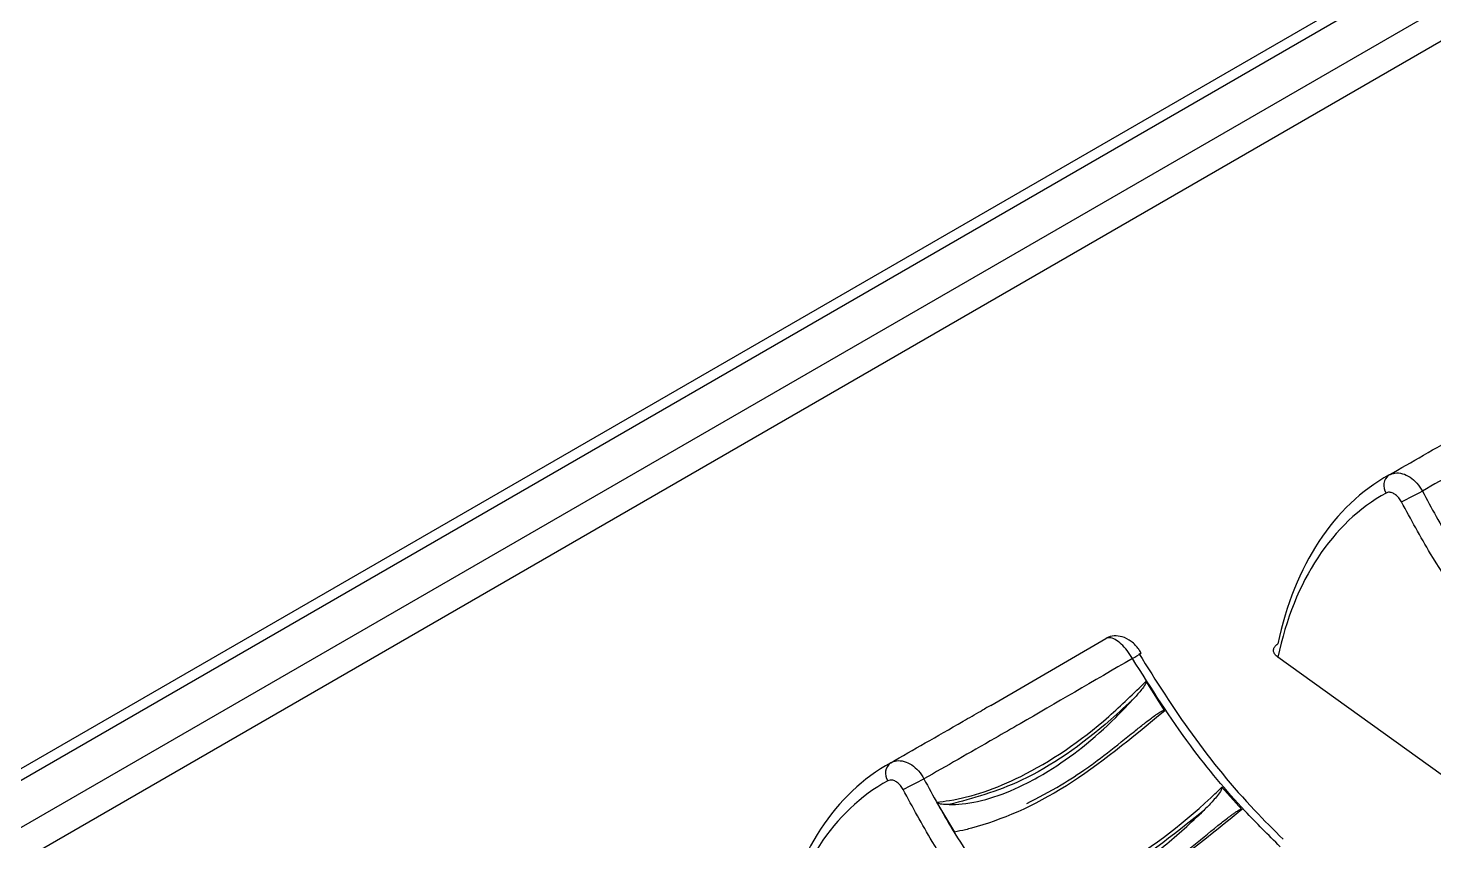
# Model space of a CAD drawing. Header units: inches. Extents: x 1.2 to 43.4, y 1.7 to 28.6.
# Drawn here: x 5.441 to 6.815, y 16.098 to 16.892 of the extents above; entities that cross this region are included whole.
import ezdxf

# ---------------------------------------------------------------- set-up
doc = ezdxf.new("R2010")
doc.units = ezdxf.units.IN
doc.header["$MEASUREMENT"] = 0

msp = doc.modelspace()

# ---------------------------------------------------------------- linework, layer by layer
for p, q in [((12.2883, 20.1138), (1.9681, 14.1561)), ((1.9331, 14.1474), (12.2427, 20.0989)), ((12.3238, 20.0882), (2.0037, 14.1305)), ((12.3361, 20.0625), (2.016, 14.1048)), ((6.3823, 16.2304), (6.4948, 16.2958)), ((6.9071, 16.1018), (6.6629, 16.2774)), ((6.5523, 16.2252), (6.534, 16.254)), ((6.6278, 16.1287), (6.6082, 16.1504)), ((6.3293, 16.1358), (6.3467, 16.1065))]:
    msp.add_line(p, q)
for centre, radius, start, end in [((6.7795, 16.4452), 0.0131, 127.1629, 213.8885), ((6.1842, 17.6154), 1.3291, 296.8121, 297.8002), ((6.5011, 16.3142), 0.0428, 297.3118, 310.9942), ((6.2924, 16.164), 0.0131, 127.1632, 213.8887), ((5.6971, 17.3341), 1.3289, 296.812, 297.8003)]:
    msp.add_arc(centre, radius, start, end)
for centre, major_axis, ratio, start_param, end_param in [((7.0035, 16.0232), (-0.2278, 0.4346), 0.609477, 0.015514, 0.635757), ((6.9935, 16.018), (-0.2206, 0.4222), 0.610422, 0.01635, 0.636592), ((6.5164, 15.742), (-0.2278, 0.4346), 0.609477, 0.015514, 0.635757), ((6.5063, 15.7368), (-0.2206, 0.4222), 0.610422, 0.01635, 0.636592)]:
    msp.add_ellipse(centre, major_axis=major_axis, ratio=ratio, start_param=start_param, end_param=end_param)
for points, knots in [([(7.0078, 16.5574), (6.9698, 16.5353), (6.9224, 16.5076), (6.8545, 16.4686), (6.8259, 16.4523), (6.8041, 16.4398)], [0, 0, 0, 0, 0.481828, 0.603063, 1, 1, 1, 1]), ([(6.7716, 16.4556), (6.7937, 16.4683), (6.8206, 16.4836), (6.854, 16.5028), (6.8599, 16.5061)], [0, 0, 0, 0, 0.824174, 1, 1, 1, 1]), ([(6.7716, 16.4556), (6.7734, 16.4564), (6.7774, 16.458), (6.7846, 16.4573), (6.7922, 16.4538), (6.7991, 16.4478), (6.8024, 16.4425), (6.8041, 16.4398)], [0, 0, 0, 0, 0.178685, 0.389449, 0.593999, 0.796182, 1, 1, 1, 1]), ([(6.7837, 16.4293), (6.7829, 16.4306), (6.7813, 16.4333), (6.778, 16.4364), (6.7745, 16.4383), (6.7712, 16.4389), (6.7695, 16.4382), (6.7687, 16.4379)], [0, 0, 0, 0, 0.200892, 0.401607, 0.606554, 0.819261, 1, 1, 1, 1]), ([(6.8041, 16.4398), (6.813, 16.4232), (6.8349, 16.383), (6.8764, 16.3229), (6.9144, 16.278), (6.9367, 16.2556), (6.9408, 16.2515)], [0, 0, 0, 0, 0.2363914, 0.5747043, 0.9228292, 1, 1, 1, 1]), ([(6.9257, 16.2343), (6.9211, 16.2389), (6.8982, 16.2618), (6.8586, 16.3084), (6.8158, 16.3701), (6.7929, 16.4122), (6.7837, 16.4293)], [0, 0, 0, 0, 0.085077, 0.420491, 0.765632, 1, 1, 1, 1]), ([(6.5289, 16.2818), (6.5283, 16.283), (6.5259, 16.2873), (6.5198, 16.2932), (6.5115, 16.2978), (6.5031, 16.2986), (6.4974, 16.2977), (6.4952, 16.2959), (6.495, 16.2957)], [0, 0, 0, 0, 0.09342, 0.344969, 0.591027, 0.791063, 0.975795, 1, 1, 1, 1]), ([(6.5207, 16.2762), (6.519, 16.2789), (6.5157, 16.2842), (6.5097, 16.2907), (6.5037, 16.2951), (6.4984, 16.297), (6.4959, 16.2962), (6.4948, 16.2958)], [0, 0, 0, 0, 0.2038181, 0.4060007, 0.6105513, 0.821315, 1, 1, 1, 1]), ([(6.6629, 16.2774), (6.6618, 16.2783), (6.6598, 16.28), (6.6585, 16.2832), (6.6588, 16.2863), (6.6605, 16.2888), (6.6622, 16.29), (6.6629, 16.2905)], [0, 0, 0, 0, 0.214807, 0.429665, 0.644211, 0.858602, 1, 1, 1, 1]), ([(6.5207, 16.2762), (6.4827, 16.2541), (6.4352, 16.2264), (6.3674, 16.1874), (6.3388, 16.1711), (6.3169, 16.1586)], [0, 0, 0, 0, 0.481828, 0.603062, 1, 1, 1, 1]), ([(6.6651, 16.0923), (6.6535, 16.1038), (6.6232, 16.1339), (6.5726, 16.1943), (6.5391, 16.2472), (6.5207, 16.2762)], [0, 0, 0, 0, 0.215851, 0.569406, 1, 1, 1, 1]), ([(6.5269, 16.2811), (6.5438, 16.2544), (6.5781, 16.2), (6.6275, 16.1399), (6.6588, 16.1088), (6.6681, 16.0995)], [0, 0, 0, 0, 0.402745, 0.820823, 1, 1, 1, 1]), ([(6.3293, 16.1358), (6.3335, 16.1363), (6.3593, 16.1393), (6.4154, 16.1588), (6.4825, 16.2035), (6.522, 16.2422), (6.534, 16.254)], [0, 0, 0, 0, 0.066937, 0.41117, 0.821319, 1, 1, 1, 1]), ([(6.534, 16.254), (6.534, 16.2539), (6.5341, 16.2537), (6.5341, 16.253), (6.5332, 16.2506), (6.5295, 16.2455), (6.5258, 16.2412), (6.5233, 16.2383)], [0, 0, 0, 0, 0.013151, 0.033535, 0.099385, 0.407958, 1, 1, 1, 1]), ([(6.5233, 16.2383), (6.5154, 16.2309), (6.4794, 16.1973), (6.4155, 16.1532), (6.3648, 16.1396), (6.3415, 16.1334)], [0, 0, 0, 0, 0.132152, 0.602042, 1, 1, 1, 1]), ([(6.3415, 16.1334), (6.3457, 16.1335), (6.3693, 16.1346), (6.4026, 16.1456), (6.4537, 16.1743), (6.4901, 16.2029), (6.517, 16.2317), (6.5233, 16.2383)], [0, 0, 0, 0, 0.076489, 0.432336, 0.53972, 0.893345, 1, 1, 1, 1]), ([(6.3823, 16.2304), (6.3815, 16.23), (6.3795, 16.2288), (6.3759, 16.2268), (6.3734, 16.2253), (6.3727, 16.2249)], [0, 0, 0, 0, 0.350008, 0.834659, 1, 1, 1, 1]), ([(6.2845, 16.1744), (6.3066, 16.1871), (6.3335, 16.2024), (6.3669, 16.2216), (6.3727, 16.2249)], [0, 0, 0, 0, 0.824174, 1, 1, 1, 1]), ([(6.5523, 16.2252), (6.5201, 16.1985), (6.4554, 16.145), (6.3901, 16.1172), (6.3558, 16.1084), (6.3503, 16.1073), (6.3467, 16.1065)], [0, 0, 0, 0, 0.45231, 0.909806, 0.94102, 1, 1, 1, 1]), ([(6.4763, 16.1691), (6.4785, 16.1707), (6.4895, 16.1788), (6.505, 16.1909), (6.5215, 16.2041), (6.531, 16.2117), (6.5376, 16.2168), (6.542, 16.22), (6.5451, 16.2222), (6.5472, 16.2235), (6.5487, 16.2244), (6.5498, 16.2249), (6.5505, 16.2252), (6.5511, 16.2254), (6.5515, 16.2254), (6.5519, 16.2254), (6.5521, 16.2253), (6.5522, 16.2252), (6.5523, 16.2252), (6.5523, 16.2252)], [0, 0, 0, 0, 0.091007, 0.455539, 0.633537, 0.753181, 0.833286, 0.88689, 0.922831, 0.947012, 0.963371, 0.974516, 0.982187, 0.987542, 0.993247, 0.99559, 0.997954, 0.99954, 1, 1, 1, 1]), ([(6.2845, 16.1744), (6.2863, 16.1752), (6.2903, 16.1768), (6.2975, 16.1761), (6.305, 16.1726), (6.312, 16.1666), (6.3153, 16.1613), (6.3169, 16.1586)], [0, 0, 0, 0, 0.178685, 0.389449, 0.593999, 0.796182, 1, 1, 1, 1]), ([(6.4174, 16.1345), (6.4285, 16.1402), (6.4479, 16.15), (6.4679, 16.1634), (6.4763, 16.1691)], [0, 0, 0, 0, 0.575003, 1, 1, 1, 1]), ([(6.2966, 16.1481), (6.2958, 16.1494), (6.2941, 16.1521), (6.2909, 16.1552), (6.2874, 16.1571), (6.2841, 16.1577), (6.2823, 16.157), (6.2815, 16.1567)], [0, 0, 0, 0, 0.200891, 0.401607, 0.606554, 0.819262, 1, 1, 1, 1]), ([(6.4386, 15.9531), (6.434, 15.9577), (6.411, 15.9806), (6.3715, 16.0272), (6.3287, 16.0889), (6.3058, 16.131), (6.2966, 16.1481)], [0, 0, 0, 0, 0.0850769, 0.420491, 0.7656322, 1, 1, 1, 1]), ([(6.3169, 16.1586), (6.3259, 16.142), (6.3478, 16.1018), (6.3893, 16.0417), (6.4273, 15.9968), (6.4496, 15.9744), (6.4537, 15.9703)], [0, 0, 0, 0, 0.2363914, 0.5747043, 0.9228292, 1, 1, 1, 1]), ([(6.4005, 16.0306), (6.4323, 16.0393), (6.4662, 16.0486), (6.5329, 16.0866), (6.5709, 16.1148), (6.6046, 16.1469), (6.6082, 16.1504)], [0, 0, 0, 0, 0.473155, 0.503814, 0.94637, 1, 1, 1, 1]), ([(6.6082, 16.1504), (6.6083, 16.1504), (6.6084, 16.1502), (6.6084, 16.1498), (6.608, 16.1484), (6.605, 16.1435), (6.599, 16.1364), (6.5933, 16.1305), (6.5906, 16.1278)], [0, 0, 0, 0, 0.007106, 0.017077, 0.044407, 0.156025, 0.599108, 1, 1, 1, 1]), ([(6.3415, 16.1334), (6.3396, 16.1334), (6.3359, 16.1336), (6.332, 16.1339), (6.3297, 16.1353), (6.3294, 16.1355), (6.3293, 16.1357), (6.3293, 16.1358)], [0, 0, 0, 0, 0.465911, 0.933713, 0.960505, 0.987535, 1, 1, 1, 1]), ([(6.6278, 16.1287), (6.5968, 16.1034), (6.561, 16.0741), (6.5075, 16.0422), (6.4673, 16.0218), (6.4349, 16.0127), (6.4189, 16.0082)], [0, 0, 0, 0, 0.428705, 0.496172, 0.752971, 1, 1, 1, 1]), ([(6.5906, 16.1278), (6.5599, 16.1032), (6.5024, 16.0571), (6.4468, 16.0385), (6.4209, 16.0298)], [0, 0, 0, 0, 0.5335978, 1, 1, 1, 1]), ([(6.4209, 16.0298), (6.4313, 16.0318), (6.4655, 16.0386), (6.5111, 16.0626), (6.5577, 16.0969), (6.5778, 16.1157), (6.5906, 16.1278)], [0, 0, 0, 0, 0.194223, 0.641952, 0.771291, 1, 1, 1, 1]), ([(6.5741, 16.0884), (6.5763, 16.0902), (6.5873, 16.099), (6.6014, 16.1108), (6.6149, 16.1213), (6.6199, 16.1249), (6.6222, 16.1265), (6.6239, 16.1275), (6.625, 16.1281), (6.6259, 16.1285), (6.6265, 16.1288), (6.627, 16.1289), (6.6274, 16.1289), (6.6276, 16.1288), (6.6277, 16.1287), (6.6278, 16.1287)], [0, 0, 0, 0, 0.129537, 0.648394, 0.820157, 0.877618, 0.916415, 0.942709, 0.960627, 0.97293, 0.981482, 0.990417, 0.994076, 0.997767, 1, 1, 1, 1])]:
    msp.add_open_spline(points, degree=3, knots=knots)

doc.saveas('drawing.dxf')
